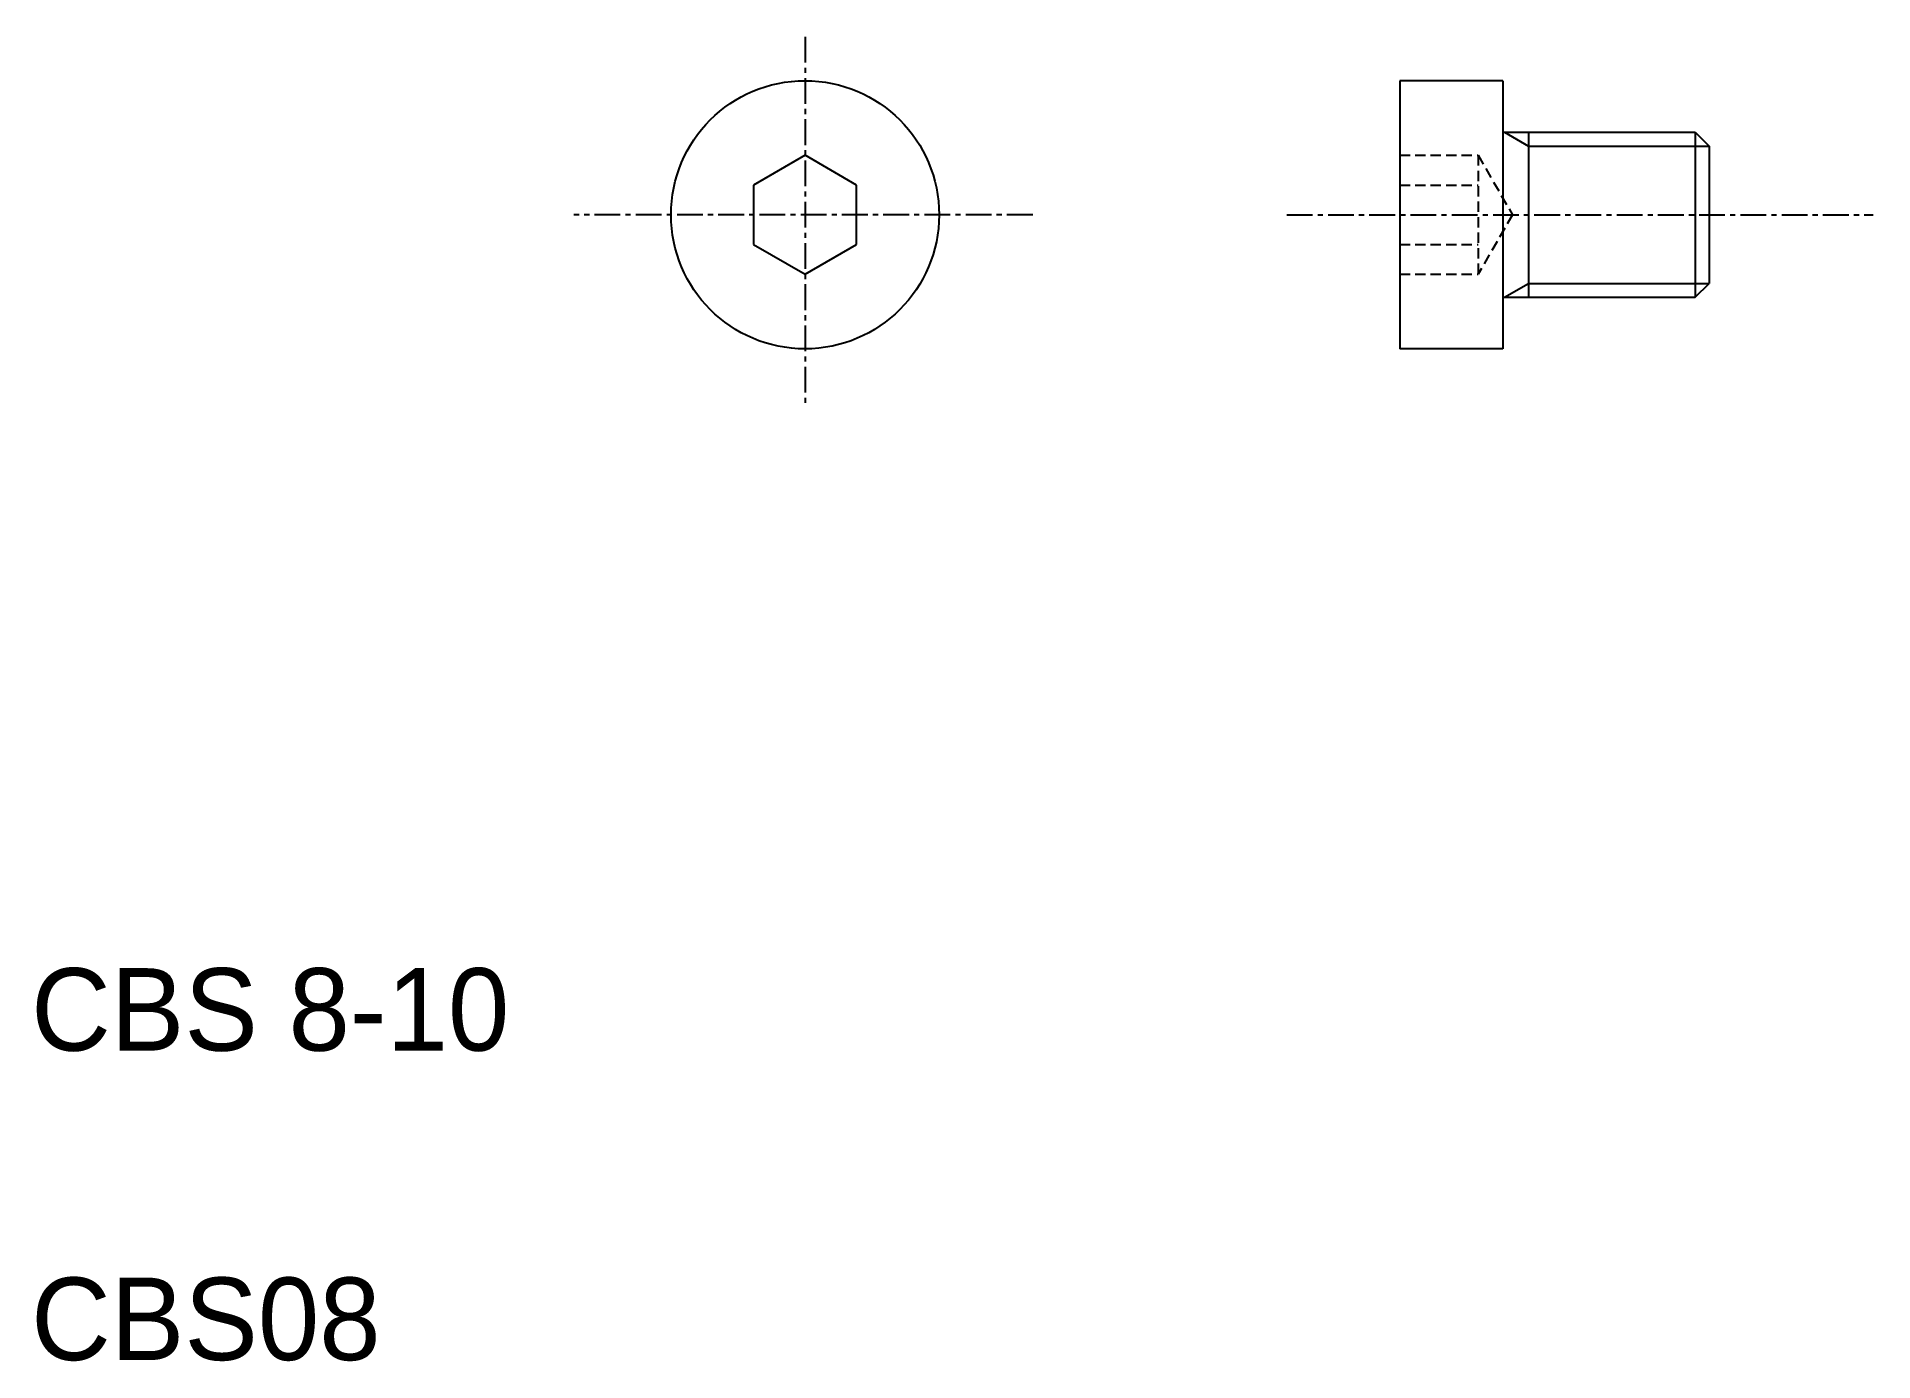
# Model space of a CAD drawing. Extents: x 10.3 to 99.3, y 9.9 to 74.2.
import ezdxf

# ---------------------------------------------------------------- set-up
doc = ezdxf.new("R2010")
doc.units = 0
doc.linetypes.add('CENTER', pattern=[2, 1.25, -0.25, 0.25, -0.25])
doc.linetypes.add('DASHED', pattern=[0.75, 0.5, -0.25])
doc.layers.get('0').update_dxf_attribs({"linetype": 'CONTINUOUS'})
doc.layers.add('CENTER', color=1, linetype='CENTER')

msp = doc.modelspace()

# ---------------------------------------------------------------- linework, layer by layer
at = {"color": 7, "linetype": 'CONTINUOUS'}
for p, q in [((81.372, 72.023), (76.372, 72.023)), ((76.372, 72.023), (76.372, 59.023)), ((81.372, 72.023), (81.372, 59.023)), ((81.372, 69.523), (90.696, 69.523)), ((82.622, 69.523), (82.622, 61.523)), ((90.696, 69.523), (90.696, 61.523)), ((90.696, 69.523), (91.372, 68.846)), ((91.372, 68.846), (91.372, 62.199)), ((47.532, 68.409), (45.032, 66.966)), ((50.032, 66.966), (47.532, 68.409)), ((45.032, 66.966), (45.032, 64.079)), ((50.032, 64.079), (50.032, 66.966)), ((45.032, 64.079), (47.532, 62.636)), ((47.532, 62.636), (50.032, 64.079)), ((81.372, 61.523), (90.696, 61.523)), ((90.696, 61.523), (91.372, 62.199)), ((81.372, 59.023), (76.372, 59.023))]:
    msp.add_line(p, q, dxfattribs=at)
at = {"color": 3, "linetype": 'CONTINUOUS'}
for p, q in [((81.45, 69.523), (82.622, 68.846)), ((82.622, 68.846), (91.372, 68.846)), ((81.45, 61.523), (82.622, 62.199)), ((82.622, 62.199), (91.372, 62.199))]:
    msp.add_line(p, q, dxfattribs=at)
at = {"color": 3, "linetype": 'DASHED'}
for p, q in [((76.372, 68.409), (80.172, 68.409)), ((80.172, 68.409), (80.172, 62.636)), ((80.172, 68.409), (81.839, 65.523)), ((76.372, 66.966), (80.172, 66.966)), ((81.839, 65.523), (80.172, 62.636)), ((81.422, 64.801), (81.422, 64.801)), ((76.372, 64.079), (80.172, 64.079)), ((81.005, 64.079), (81.006, 64.079)), ((76.372, 62.636), (80.172, 62.636))]:
    msp.add_line(p, q, dxfattribs=at)
at = {"color": 7, "linetype": 'CONTINUOUS'}
msp.add_circle((47.532, 65.523), 6.5, dxfattribs=at)
at = {"layer": 'CENTER', "color": 1, "linetype": 'CENTER'}
for p, q in [((47.532, 74.153), (47.532, 56.278)), ((58.574, 65.523), (36.314, 65.523)), ((70.896, 65.523), (99.336, 65.523))]:
    msp.add_line(p, q, dxfattribs=at)

# ---------------------------------------------------------------- texts
at = {"color": 7, "linetype": 'CONTINUOUS'}
for s, p in [('CBS 8-10', (10, 25)), ('CBS08', (10, 10))]:
    msp.add_text(s, height=4, dxfattribs=at).set_placement(p)

doc.saveas('drawing.dxf')
